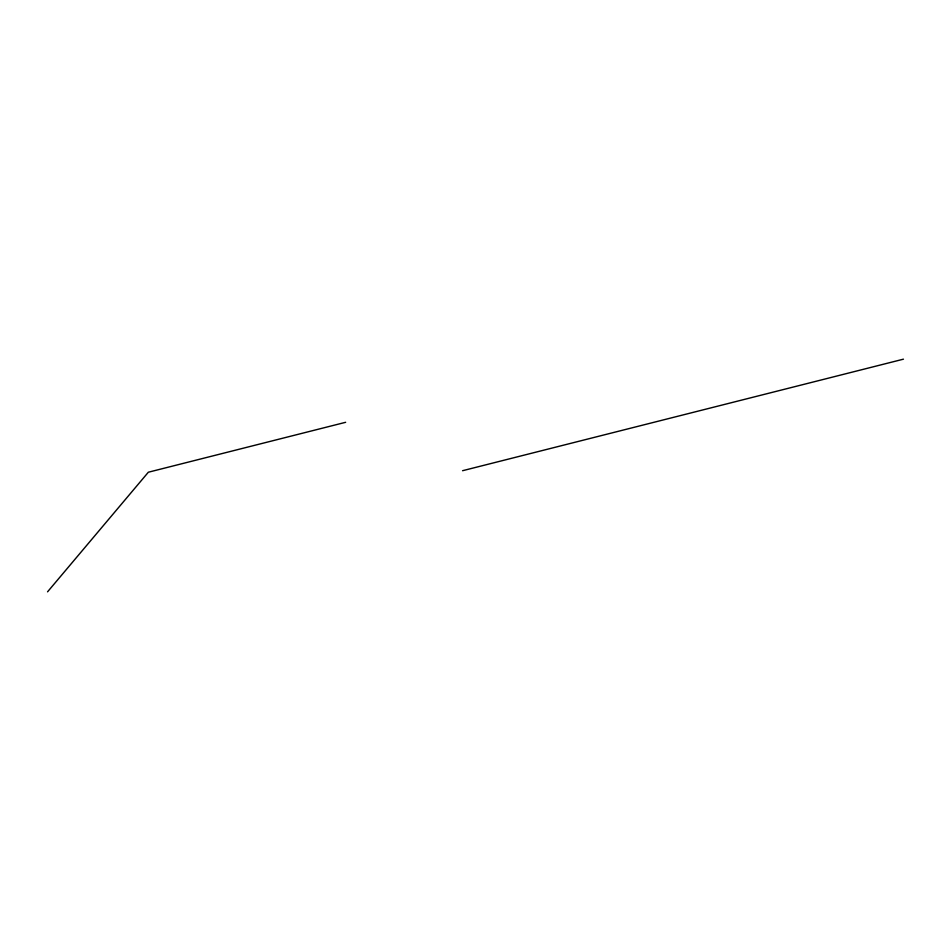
<?xml version="1.0" encoding="UTF-8"?>
<svg xmlns="http://www.w3.org/2000/svg" width="951" height="951" viewBox="0 0 951 951"><rect width="100%" height="100%" fill="white"/><g stroke="black" fill="none" stroke-linecap="round" stroke-linejoin="round"><path stroke-width="1.43" d="M47.55 591.831L148.344 472.219L345.653 422.303M462.566 470.709L903.45 359.169"/></g></svg>
